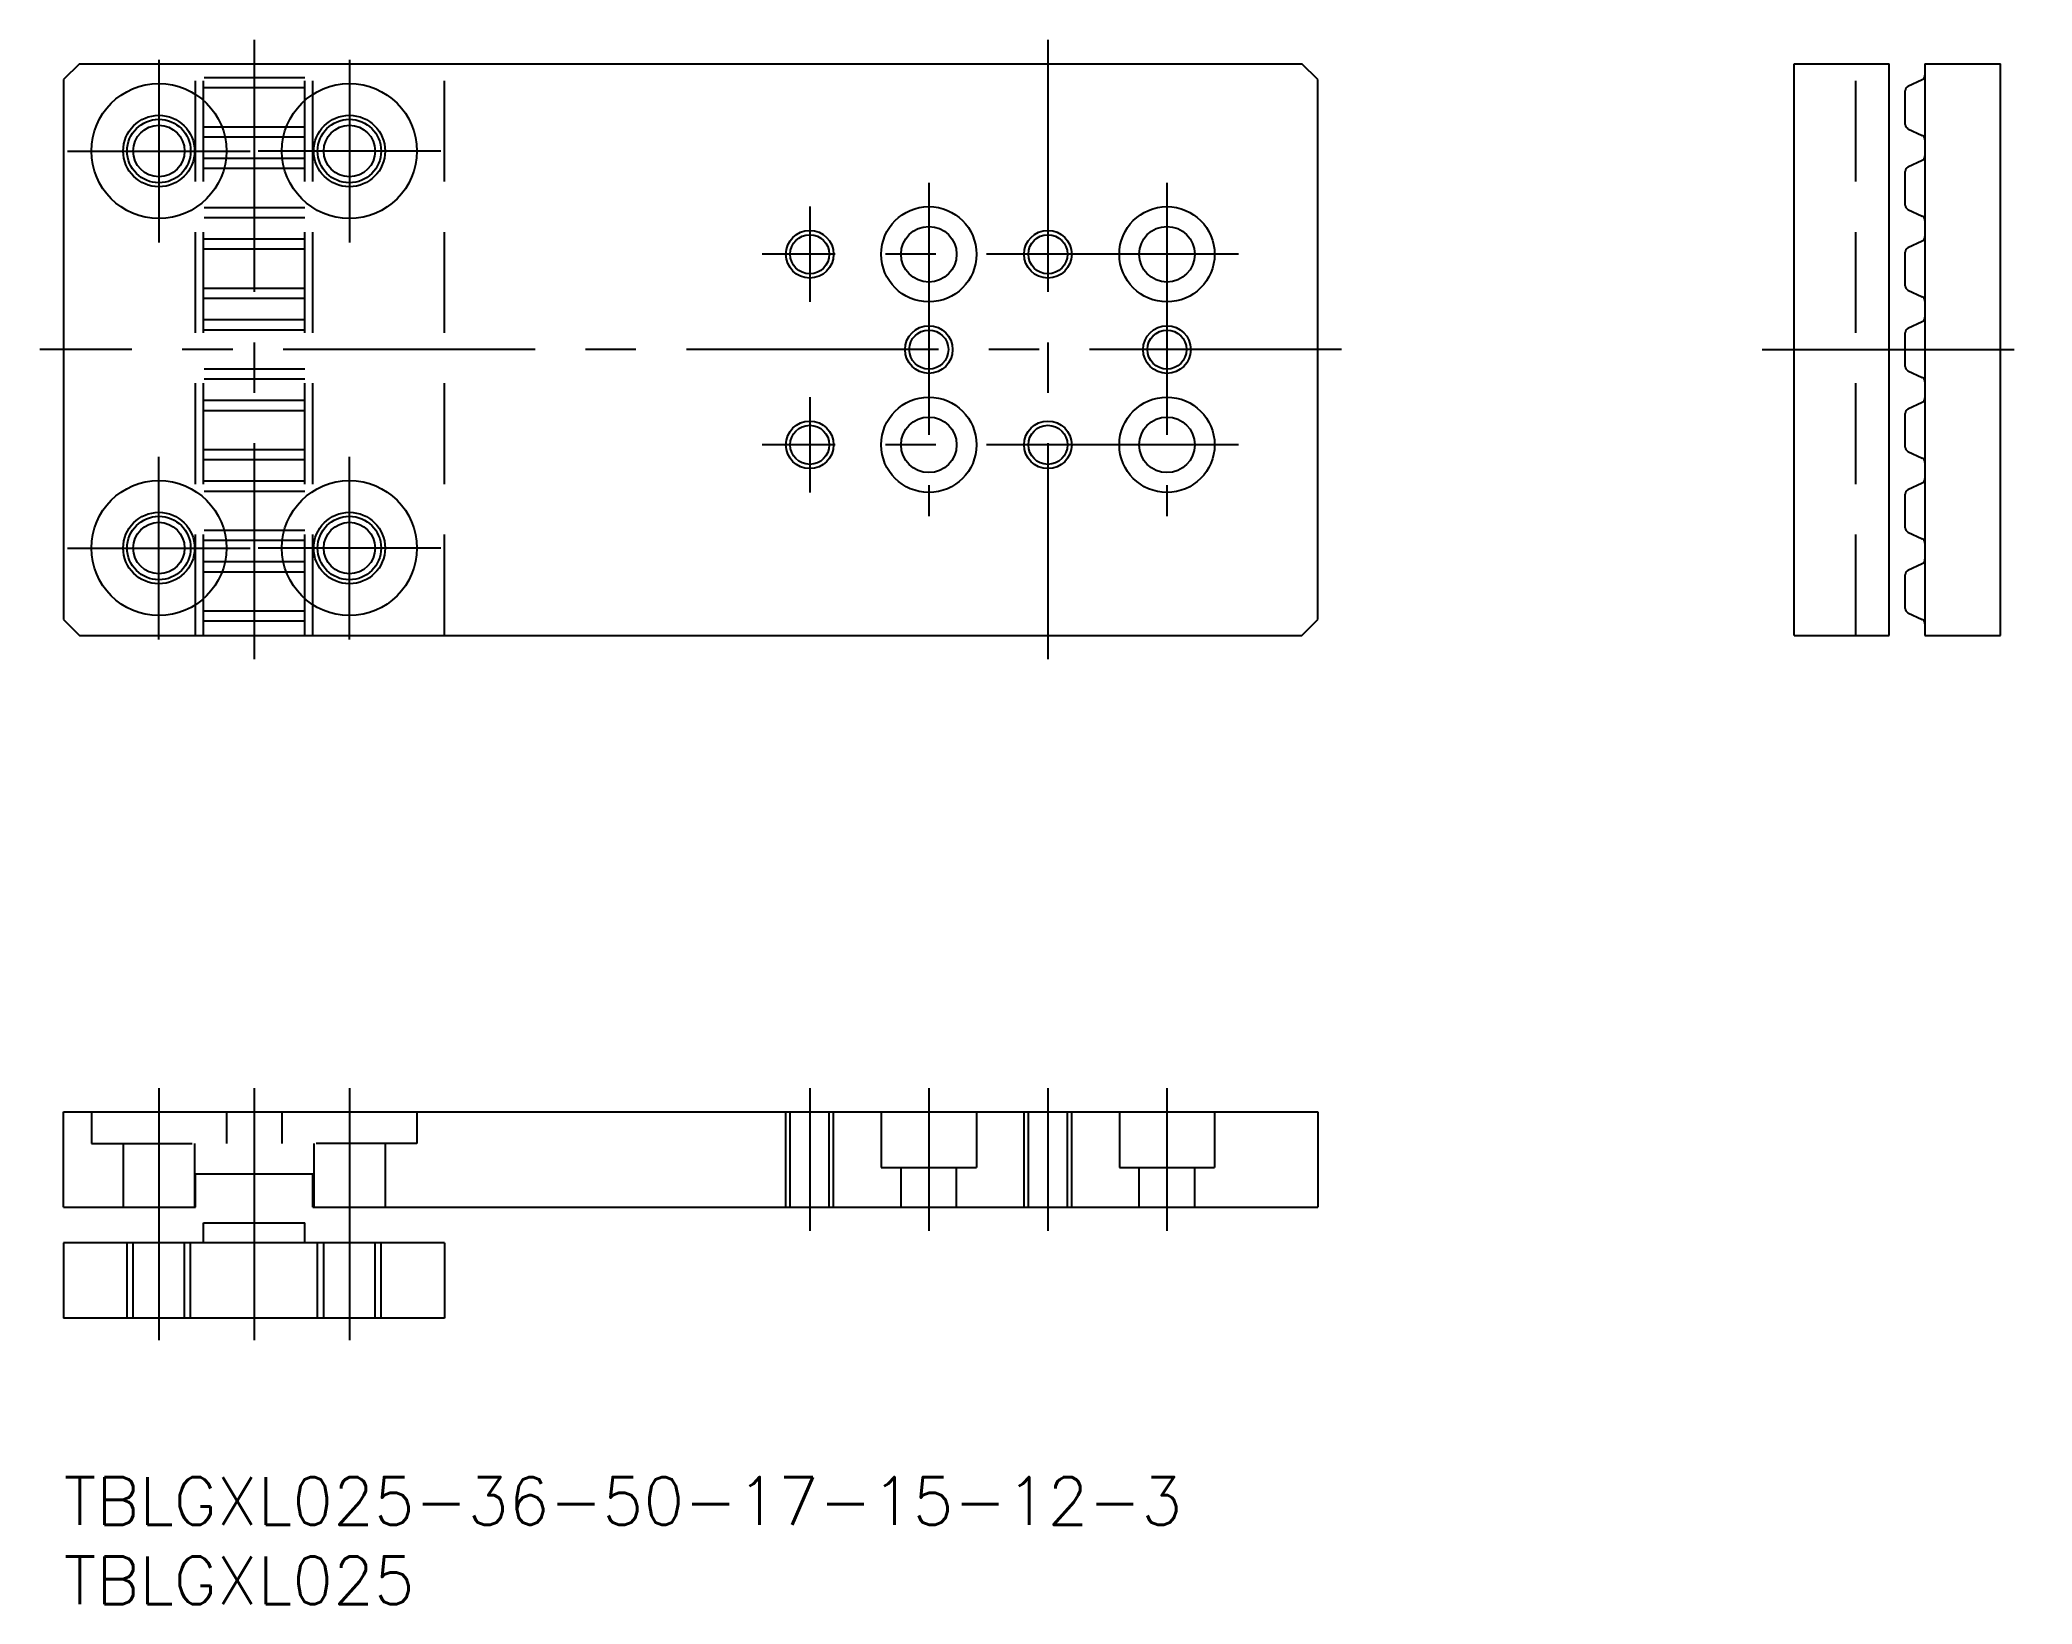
# Model space of a CAD drawing. Extents: x -2 to 124, y -8 to 90.
import ezdxf

# ---------------------------------------------------------------- set-up
doc = ezdxf.new("R2010")
doc.units = 0
doc.header["$LTSCALE"] = 0.5
doc.linetypes.add('CENTER', pattern=[50.8, 31.75, -6.35, 6.35, -6.35])
doc.linetypes.add('DASHED', pattern=[19.05, 12.7, -6.35])
for name, color, linetype in [('MSM_CENTER', 1, 'CENTER'), ('MSM_CONTINUOUS', 7, 'CONTINUOUS'), ('MSM_DASHED', 4, 'DASHED'), ('MSM_NARROW', 5, 'CONTINUOUS'), ('MSM_PART_NUMBER', 7, 'CONTINUOUS')]:
    doc.layers.add(name, color=color, linetype=linetype)
doc.styles.get("Standard").update_dxf_attribs({"font": 'txt.shx', "height": 2, "bigfont": 'bigfont.shx'})

# ---------------------------------------------------------------- blocks, each defined once
blk = doc.blocks.new('*U55')
at = {"layer": 'MSM_PART_NUMBER'}
blk.add_text('TBLGXL025-36-50-17-15-12-3', height=3, dxfattribs=at).set_placement((0, -3))
blk = doc.blocks.new('*U56')
at = {"layer": 'MSM_PART_NUMBER'}
blk.add_text('TBLGXL025', height=3, dxfattribs=at).set_placement((0, -8))

msp = doc.modelspace()

# ---------------------------------------------------------------- linework, layer by layer
at = {"layer": 'MSM_CENTER'}
for p, q in [((12, 90.5), (12, 51.5)), ((62, 90.5), (62, 51.5)), ((6, 89.25), (6, 77.75)), ((18, 89.25), (18, 77.75)), ((0.25, 83.5), (11.75, 83.5)), ((23.75, 83.5), (12.25, 83.5)), ((54.5, 81.5), (54.5, 60.5)), ((69.5, 81.5), (69.5, 60.5)), ((47, 80), (47, 74)), ((74, 77), (44, 77)), ((80.5, 71), (-1.5, 71)), ((107, 71), (124, 71)), ((47, 68), (47, 62)), ((6, 52.75), (6, 64.25)), ((18, 52.75), (18, 64.25)), ((74, 65), (44, 65)), ((0.25, 58.5), (11.75, 58.5)), ((23.75, 58.5), (12.25, 58.5)), ((6, 24.5), (6, 8.5)), ((12, 24.5), (12, 8.5)), ((18, 24.5), (18, 8.5)), ((47, 24.5), (47, 15.5)), ((54.5, 24.5), (54.5, 15.5)), ((62, 24.5), (62, 15.5)), ((69.5, 24.5), (69.5, 15.5))]:
    msp.add_line(p, q, dxfattribs=at)
at = {"layer": 'MSM_CONTINUOUS'}
for p, q in [((1, 89), (0, 88)), ((0, 88), (0, 54)), ((1, 89), (78, 89)), ((79, 88), (78, 89)), ((79, 54), (79, 88)), ((109, 53), (109, 89)), ((109, 89), (115, 89)), ((115, 53), (115, 89)), ((116.17, 87.58), (117.08, 88)), ((117.25, 89), (122, 89)), ((117.25, 89), (117.25, 53)), ((122, 53), (122, 89)), ((116, 85.18), (116, 87.3)), ((116.17, 84.9), (117.08, 84.48)), ((116.17, 82.5), (117.08, 82.92)), ((116, 80.1), (116, 82.22)), ((116.17, 79.82), (117.08, 79.4)), ((116.17, 77.42), (117.08, 77.84)), ((116, 75.02), (116, 77.14)), ((116.17, 74.74), (117.08, 74.32)), ((116, 69.94), (116, 72.06)), ((116.17, 72.34), (117.08, 72.76)), ((116.17, 69.66), (117.08, 69.24)), ((116, 64.86), (116, 66.98)), ((116.17, 67.26), (117.08, 67.68)), ((116.17, 64.58), (117.08, 64.16)), ((116, 59.78), (116, 61.9)), ((116.17, 62.18), (117.08, 62.6)), ((116.17, 59.5), (117.08, 59.08)), ((116, 54.7), (116, 56.82)), ((116.17, 57.1), (117.08, 57.52)), ((0, 54), (1, 53)), ((78, 53), (79, 54)), ((116.17, 54.42), (117.08, 54)), ((1, 53), (78, 53)), ((109, 53), (115, 53)), ((117.25, 53), (122, 53)), ((0, 23), (79, 23)), ((0, 17), (0, 23)), ((79, 23), (79, 17)), ((8.3, 19.1), (15.7, 19.1)), ((8.3, 17), (8.3, 19.1)), ((15.7, 17), (15.7, 19.1)), ((0, 17), (8.3, 17)), ((15.7, 17), (79, 17)), ((8.8, 16), (15.2, 16)), ((8.8, 14.75), (8.8, 16)), ((15.2, 14.75), (15.2, 16)), ((24, 14.75), (0, 14.75)), ((0, 14.75), (0, 10)), ((24, 14.75), (24, 10)), ((24, 10), (0, 10))]:
    msp.add_line(p, q, dxfattribs=at)
for centre, radius in [((6, 83.5), 4.25), ((18, 83.5), 4.25), ((6, 83.5), 2.25), ((18, 83.5), 2.25), ((6, 83.5), 1.62), ((18, 83.5), 1.62), ((54.5, 77), 3), ((69.5, 77), 3), ((47, 77), 1.23), ((54.5, 77), 1.75), ((62, 77), 1.23), ((69.5, 77), 1.75), ((54.5, 71), 1.23), ((69.5, 71), 1.23), ((54.5, 65), 3), ((69.5, 65), 3), ((54.5, 65), 1.75), ((69.5, 65), 1.75), ((47, 65), 1.23), ((62, 65), 1.23), ((6, 58.5), 4.25), ((18, 58.5), 4.25), ((6, 58.5), 2.25), ((18, 58.5), 2.25), ((6, 58.5), 1.62), ((18, 58.5), 1.62)]:
    msp.add_circle(centre, radius, dxfattribs=at)
for centre, start, end in [((116.95, 88.27), 295, 0), ((116.3, 87.3), 115, 180), ((116.3, 85.18), 180, 245), ((116.95, 84.21), 0, 65), ((116.95, 83.19), 295, 0), ((116.3, 82.22), 115, 180), ((116.3, 80.1), 180, 245), ((116.95, 79.13), 0, 65), ((116.95, 78.11), 295, 0), ((116.3, 77.14), 115, 180), ((116.3, 75.02), 180, 245), ((116.95, 74.05), 0, 65), ((116.95, 73.03), 295, 0), ((116.3, 72.06), 115, 180), ((116.3, 69.94), 180, 245), ((116.95, 68.97), 0, 65), ((116.95, 67.95), 295, 0), ((116.3, 66.98), 115, 180), ((116.3, 64.86), 180, 245), ((116.95, 63.89), 0, 65), ((116.95, 62.87), 295, 0), ((116.3, 61.9), 115, 180), ((116.3, 59.78), 180, 245), ((116.95, 58.81), 0, 65), ((116.95, 57.79), 295, 0), ((116.3, 56.82), 115, 180), ((116.3, 54.7), 180, 245), ((116.95, 53.73), 0, 65)]:
    msp.add_arc(centre, 0.3, start, end, dxfattribs=at)
at = {"layer": 'MSM_DASHED'}
for p, q in [((8.3, 53), (8.3, 89)), ((8.8, 53), (8.8, 89)), ((15.2, 88.11), (8.8, 88.11)), ((15.2, 53), (15.2, 89)), ((15.7, 53), (15.7, 89)), ((24, 53), (24, 89)), ((112.9, 53), (112.9, 89)), ((15.2, 87.47), (8.8, 87.47)), ((15.2, 85.01), (8.8, 85.01)), ((15.2, 84.37), (8.8, 84.37)), ((15.2, 83.03), (8.8, 83.03)), ((15.2, 82.39), (8.8, 82.39)), ((15.2, 79.93), (8.8, 79.93)), ((15.2, 79.29), (8.8, 79.29)), ((15.2, 77.95), (8.8, 77.95)), ((15.2, 77.31), (8.8, 77.31)), ((15.2, 74.85), (8.8, 74.85)), ((15.2, 74.21), (8.8, 74.21)), ((15.2, 72.87), (8.8, 72.87)), ((15.2, 72.23), (8.8, 72.23)), ((15.2, 69.77), (8.8, 69.77)), ((15.2, 69.13), (8.8, 69.13)), ((15.2, 67.79), (8.8, 67.79)), ((15.2, 67.15), (8.8, 67.15)), ((15.2, 64.69), (8.8, 64.69)), ((15.2, 64.05), (8.8, 64.05)), ((15.2, 62.71), (8.8, 62.71)), ((15.2, 62.07), (8.8, 62.07)), ((15.2, 59.61), (8.8, 59.61)), ((15.2, 58.97), (8.8, 58.97)), ((15.2, 57.63), (8.8, 57.63)), ((15.2, 56.99), (8.8, 56.99)), ((15.2, 54.53), (8.8, 54.53)), ((15.2, 53.89), (8.8, 53.89)), ((1.75, 23), (1.75, 21)), ((10.25, 23), (10.25, 21)), ((13.75, 23), (13.75, 21)), ((22.25, 23), (22.25, 21)), ((45.5, 17), (45.5, 23)), ((45.77, 17), (45.77, 23)), ((48.23, 17), (48.23, 23)), ((48.5, 17), (48.5, 23)), ((51.5, 23), (51.5, 19.5)), ((57.5, 23), (57.5, 19.5)), ((60.5, 17), (60.5, 23)), ((60.77, 17), (60.77, 23)), ((63.23, 17), (63.23, 23)), ((63.5, 17), (63.5, 23)), ((66.5, 23), (66.5, 19.5)), ((72.5, 23), (72.5, 19.5)), ((1.75, 21), (10.25, 21)), ((3.75, 21), (3.75, 17)), ((8.25, 21), (8.25, 17)), ((22.25, 21), (13.75, 21)), ((15.75, 21), (15.75, 17)), ((20.25, 21), (20.25, 17)), ((51.5, 19.5), (57.5, 19.5)), ((52.75, 17), (52.75, 19.5)), ((56.25, 17), (56.25, 19.5)), ((66.5, 19.5), (72.5, 19.5)), ((67.75, 17), (67.75, 19.5)), ((71.25, 17), (71.25, 19.5)), ((4, 10), (4, 14.75)), ((4.38, 10), (4.38, 14.75)), ((7.62, 10), (7.62, 14.75)), ((8, 10), (8, 14.75)), ((16, 10), (16, 14.75)), ((16.38, 10), (16.38, 14.75)), ((19.62, 10), (19.62, 14.75)), ((20, 10), (20, 14.75))]:
    msp.add_line(p, q, dxfattribs=at)
at = {"layer": 'MSM_NARROW'}
for centre, radius in [((6, 83.5), 2), ((18, 83.5), 2), ((47, 77), 1.5), ((62, 77), 1.5), ((54.5, 71), 1.5), ((69.5, 71), 1.5), ((47, 65), 1.5), ((62, 65), 1.5), ((6, 58.5), 2), ((18, 58.5), 2)]:
    msp.add_circle(centre, radius, dxfattribs=at)

# ---------------------------------------------------------------- block references
at = {"layer": 'MSM_CONTINUOUS'}
for name in ['*U55', '*U56']:
    msp.add_blockref(name, (0, 0), dxfattribs=at)

doc.saveas('drawing.dxf')
